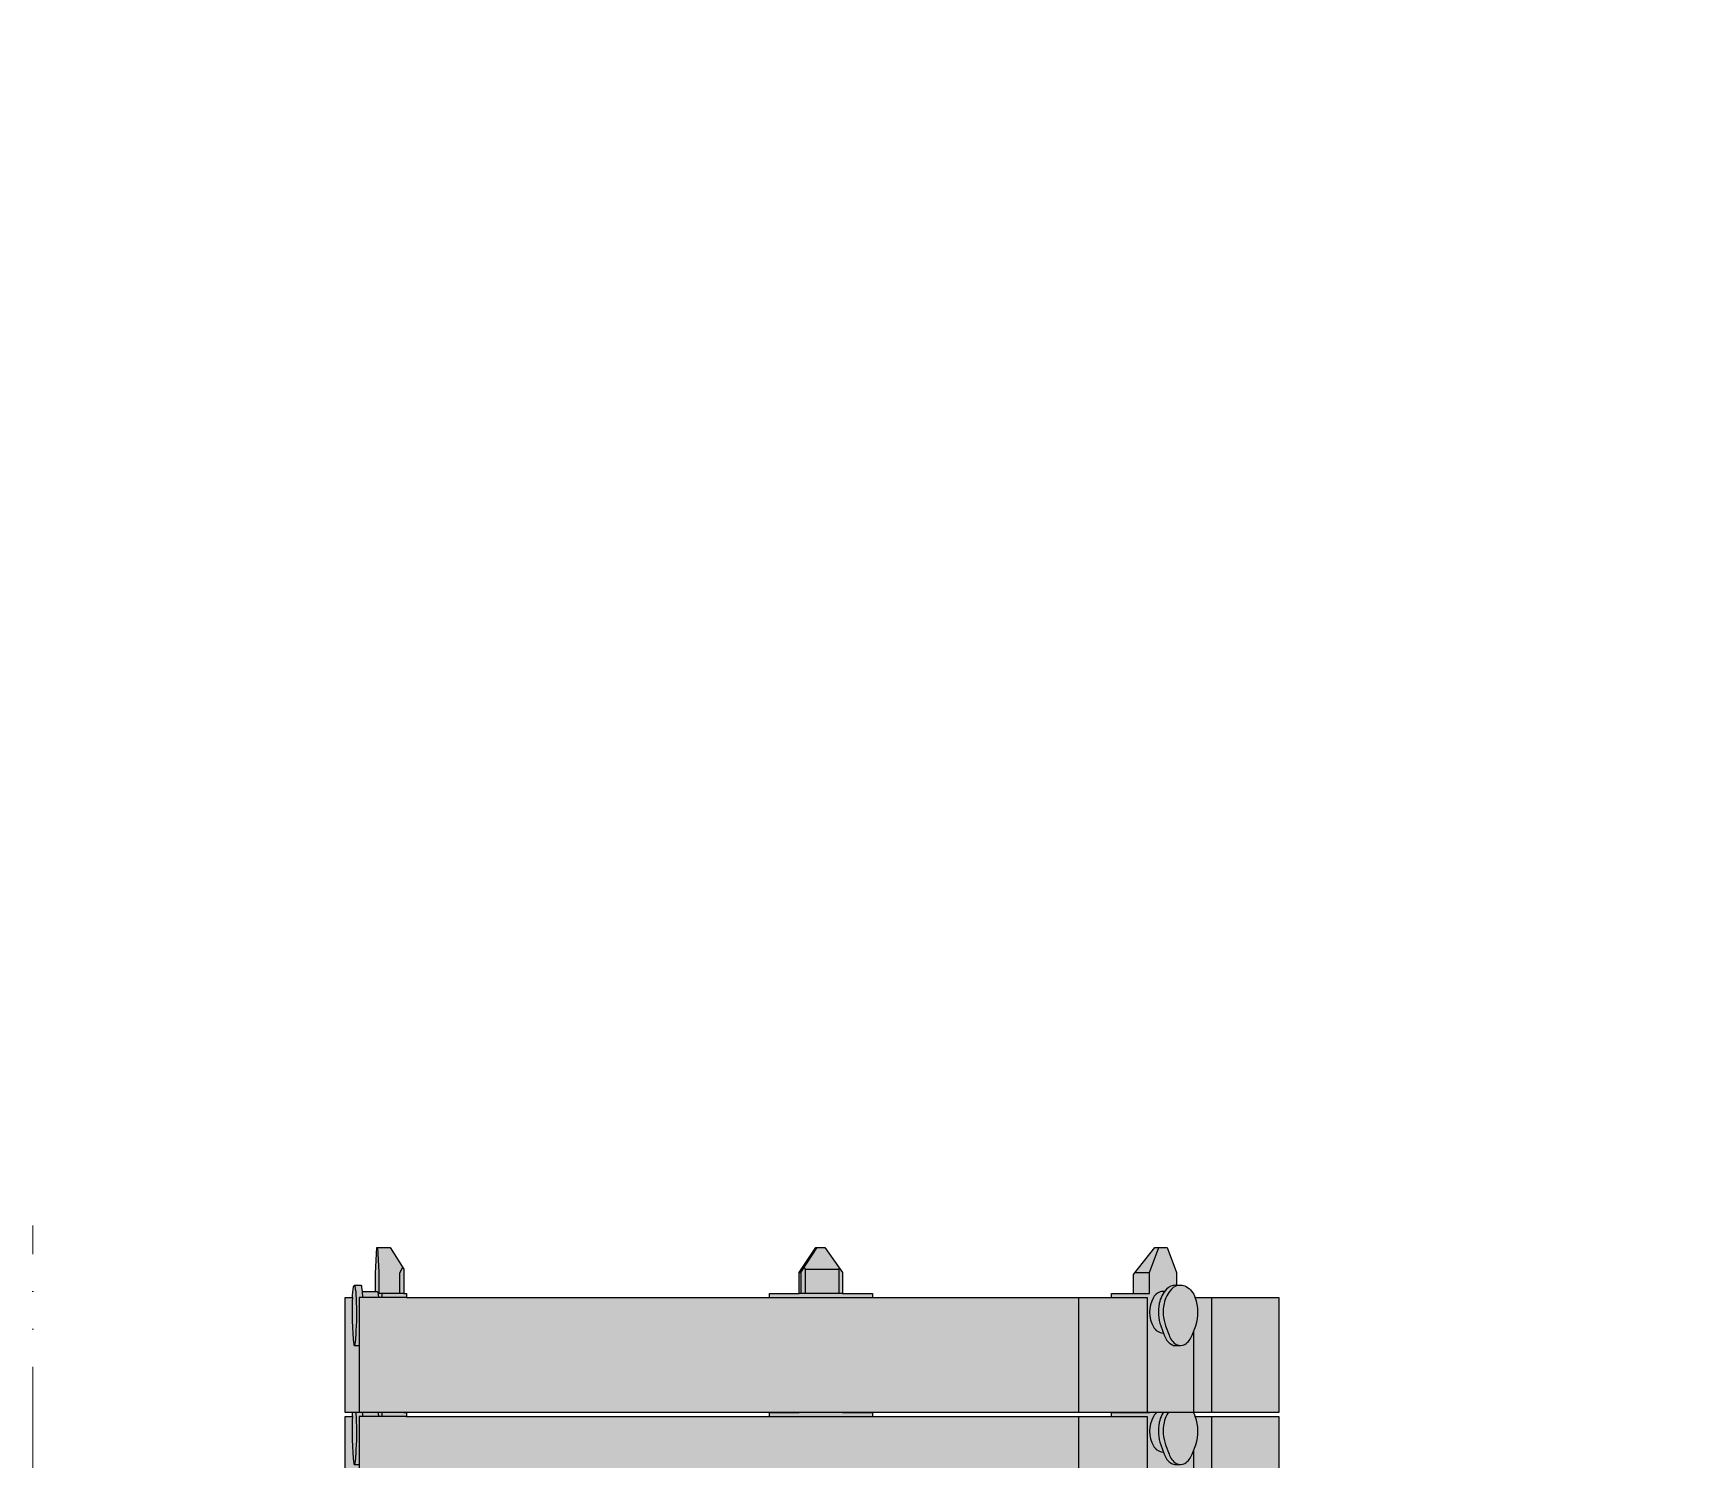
# Model space of a CAD drawing. Header units: millimetres. Extents: x -7030 to 16345, y -20200 to 18377.
# Drawn here: x -5000 to -1054, y 6640 to 10056 of the extents above; entities that cross this region are included whole.
import ezdxf
from ezdxf.enums import TextEntityAlignment as Align

# ---------------------------------------------------------------- set-up
doc = ezdxf.new("R2010")
doc.units = ezdxf.units.MM
doc.set_wipeout_variables(frame=1)
doc.linetypes.add('ACAD_ISO05W100', pattern=[33, 24, -3, 0, -3, 0, -3])
doc.layers.add('Техника Кран LTM 1450-8.1', color=250, linetype='Continuous')
doc.layers.add('Техника Кран LTM 1450-8.1 Штрих', color=7, linetype='Continuous', true_color=0xffd452)
doc.styles.add('arial', font='arial.ttf')

# ---------------------------------------------------------------- blocks, each defined once
blk = doc.blocks.new('LTM 1450-8.1-20230520.202217')
at = {"color": 0, "linetype": 'ByBlock', "lineweight": -2, "ltscale": 30, "transparency": 16777216}
blk.add_wipeout([(-11186, 205.1), (-11186, 214), (-11167.4, 232.6), (-11156.8, 237), (-10886.1, 237), (-10874.6, 232.6), (-10856, 214), (-10856, 205), (-10771, 205), (-10771, 201.8), (-8170, 201.8), (-8170, 261.3), (-8090, 261.3), (-8089.9, 204.1), (-5900, 203.4), (-5900, 214), (-5881.4, 232.6), (-5870.8, 237), (-5600.1, 237), (-5588.6, 232.6), (-5570, 214), (-5570, 206.3), (-4870, 206.3), (-4870, 261.3), (-4790, 261.3), (-4790, 207), (-3373, 206.5), (-3373, 214), (-3354.4, 232.6), (-3343.8, 237), (-3074.3, 237), (-3061.6, 232.6), (-3043, 214), (-3043, 208.5), (-1300, 208.5), (-1300, 235), (-1290, 245), (-1250, 245), (-1246, 241), (-1246, 258), (-1240, 258), (-1240, 263), (-1228, 263), (-1228, 258), (-1222, 258), (-1222, 211), (-300, 211), (-300, 219), (-288, 219), (-288, 205), (-1.8, 205), (-1.8, 205), (61.3, 195.6), (118.5, 167.3), (164.2, 122.7), (194, 66.2), (205, 3.4), (196.1, -59.9), (186.4, -85.4), (-443.1, -1300), (-7356.1, -1300), (-7356.1, -1300), (-7330.7, -1345.4), (-7324.2, -1397.1), (-7337.4, -1447.4), (-7368.5, -1489.1), (-7413, -1516.2), (-7464.3, -1524.7), (-7506.2, -1516.9), (-7841.2, -1394.9), (-7842.6, -1398.7), (-8039.8, -1326.9), (-12885.9, -1326.9), (-12938.8, -1300), (-13293, -1300), (-13293, -1368.1), (-13293, -1368.1), (-13293.8, -1371.9), (-13295.9, -1375.2), (-13299.2, -1377.3), (-13303, -1378.1), (-13373, -1378.1), (-13373, -1378.1), (-13376.8, -1377.3), (-13380.1, -1375.2), (-13382.2, -1371.9), (-13383, -1368.1), (-13383, -1368.1), (-13383, -1300), (-14380, -1300), (-14380, -1330.3), (-14383, -1330.3), (-14383, -1424), (-14391, -1424), (-14391, -1419.8), (-14540, -1419.8), (-14540, -1405.8), (-14570, -1405.8), (-14570, -1376.7), (-14642.4, -1376.7), (-14642.4, -1376.7), (-14643.7, -1376.7), (-14645, -1376.6), (-14646.2, -1376.3), (-14647.5, -1375.9), (-14647.5, -1375.9), (-14660.4, -1371.9), (-14660.4, -1371.9), (-14663.3, -1370.8), (-14665.9, -1369.2), (-14668.2, -1367.1), (-14670, -1364.7), (-14670, -1364.7), (-14670, -1339.7), (-14670, -1339.7), (-14669.4, -1338.1), (-14668.4, -1336.6), (-14667.1, -1335.5), (-14665.6, -1334.7), (-14665.6, -1334.7), (-14645.7, -1328), (-14642.4, -1327.7), (-14565, -1327.7), (-14565, -646.3), (-14540, -646.3), (-14540, -445.8), (-14553, -445.8), (-14553, -206), (-14540, -206), (-14540, 27.5), (-14553, 27.5), (-14553, 218), (-14642.4, 218), (-14670, 222.4), (-14670, 231.6), (-14642.4, 236), (-14553, 236), (-14553, 261.6), (-14527, 261.6), (-14527, 278.5), (-14391, 278.5), (-14391, 345), (-14385, 345), (-14385, 318), (-14330, 318), (-14330, 318), (-14313.1, 315.9), (-14297.2, 309.6), (-14283.4, 299.5), (-14272.5, 286.3), (-14272.5, 286.3), (-14272.5, 286.3), (-14269.3, 282.4), (-14265.3, 279.5), (-14260.6, 277.6), (-14255.6, 277), (-14255.6, 277), (-14219.2, 277), (-14219.2, 277), (-14203.9, 274), (-14191, 265.3), (-14182.3, 252.4), (-14179.3, 237.1), (-14179.3, 237.1), (-14179.3, 213.5), (-14089.5, 213.5), (-14089.5, 200.9), (-12252, 200.5), (-12252, 205), (-12105, 205), (-12105, 214), (-12086.4, 232.6), (-12077, 236.9), (-11805.1, 237), (-11793.6, 232.6), (-11775, 214), (-11775, 205), (-11470, 205.1), (-11470, 243.9), (-11390, 243.9), (-11390, 205.1)], dxfattribs=at)
blk = doc.blocks.new('LTM 1450-8.1-20230521.16381601')
at = {"color": 0, "linetype": 'ByBlock', "lineweight": -2, "ltscale": 30, "transparency": 16777216}
blk.add_wipeout([(0, 0), (-2236.7, 0), (-2236.7, 560), (-2219.5, 560), (-2219.5, 560), (-2219.2, 566.6), (-2218.6, 573.2), (-2217.7, 579.7), (-2216.7, 586.2), (-2216.7, 586.2), (-2216.7, 586.2), (-2216.4, 587.3), (-2216, 588.3), (-2215.5, 589.2), (-2214.8, 590), (-2199.8, 590), (-2199.8, 590), (-2198.9, 588.8), (-2198.3, 587.5), (-2197.8, 586.1), (-2197.6, 584.7), (-2196.2, 575), (-2164.3, 575), (-2164.3, 618.9), (-2160.8, 680), (-2129.3, 680), (-2096.7, 628), (-2096.7, 570), (-2089.7, 570), (-2089.7, 560), (-1220.3, 560), (-1220.3, 570), (-1149.5, 570), (-1149.5, 620), (-1109.3, 680), (-1087.6, 680), (-1045.5, 620), (-1045.5, 570), (-973.9, 570), (-973.9, 560), (-401.4, 560), (-401.4, 570), (-348.1, 570), (-348.1, 615.4), (-297.2, 680), (-267.8, 680), (-245.5, 620), (-245.5, 590), (-235.5, 590), (-235.5, 590), (-232.1, 589.8), (-228.8, 589.1), (-225.6, 588.2), (-222.5, 586.8), (-222.5, 586.8), (-215.3, 581.7), (-209.1, 575.3), (-204, 568), (-200.3, 560), (-200.3, 560), (0, 560)], dxfattribs=at)
at = {"layer": 'Техника Кран LTM 1450-8.1 Штрих', "ltscale": 30, "true_color": 0xadadad, "transparency": 16777216}
h = blk.add_hatch(color=253, dxfattribs=at)
h.dxf.hatch_style = 1
h.paths.add_polyline_path([(-2105.8, 618.9), (-2099.4, 632.3), (-2129.3, 680), (-2159.1, 680), (-2155.7, 620.9), (-2155.6, 570), (-2105.8, 570)])
h.paths.add_polyline_path([(-2105.8, 570), (-2096.7, 570), (-2096.7, 628), (-2099.4, 632.3), (-2105.8, 618.9)])
h.paths.add_polyline_path([(-2089.7, 560), (-2089.7, 570), (-2096.7, 570), (-2149.4, 570), (-2149.4, 560)])
h.paths.add_polyline_path([(-2155.7, 620.9), (-2159.1, 680), (-2160.8, 680), (-2164.3, 618.9), (-2164.3, 575), (-2160, 575, -0.113251), (-2157.7, 567.8), (-2156.9, 560), (-2149.4, 560), (-2149.4, 570), (-2155.6, 570)])
h.paths.add_polyline_path([(-2196.2, 575), (-2195.1, 560), (-2156.9, 560), (-2157.7, 567.8, 0.113251), (-2160, 575), (-2164.3, 575)])
h.paths.add_polyline_path([(-2219.5, 560), (-2236.7, 560), (-2236.7, 0), (-2203.4, 0), (-2203.4, 445), (-2214.7, 445, -0.278754), (-2215.2, 445.3, -0.062818), (-2216.4, 448.7, -0.029589), (-2218.5, 470), (-2219.7, 492.5, -0.024854)])
h.paths.add_polyline_path([(-2210, 558.7, 0.041252), (-2213.2, 588.1, 0.251241), (-2214.8, 590, 0.165556), (-2216.7, 586.2, 0.035106), (-2219.5, 560, 0.024854), (-2219.7, 492.5), (-2218.5, 470, 0.029589), (-2216.4, 448.7, 0.062818), (-2215.2, 445.3, 0.590456), (-2214.3, 445.3, 0.072031), (-2213.1, 448.7, 0.030201), (-2211, 470, 0.028894)])
h = blk.add_hatch(color=253, dxfattribs=at)
h.dxf.hatch_style = 1
h.paths.add_polyline_path([(-973.9, 570), (-1045.5, 570), (-1149.5, 570), (-1220.3, 570), (-1220.3, 560), (-973.9, 560)])
h.paths.add_polyline_path([(-1145.2, 620), (-1149.5, 620), (-1149.5, 570), (-1145.2, 570)])
h.paths.add_polyline_path([(-1134.3, 628), (-1137.1, 632.5), (-1145.2, 620), (-1145.2, 570), (-1134.3, 570)])
h.paths.add_polyline_path([(-1054.6, 628), (-1134.3, 628), (-1134.3, 570), (-1054.6, 570)], flags=17)
h.paths.add_polyline_path([(-1045.5, 620), (-1087.6, 680), (-1106.6, 680), (-1137.1, 632.5), (-1134.3, 628), (-1054.6, 628), (-1054.6, 570), (-1045.5, 570)])
at = {"layer": 'Техника Кран LTM 1450-8.1 Штрих', "ltscale": 30, "true_color": 0x848484, "transparency": 16777216}
h = blk.add_hatch(color=252, dxfattribs=at)
h.dxf.hatch_style = 1
h.paths.add_polyline_path([(-203.7, 480.7), (-207.7, 470, -0.160825), (-225.2, 447.7, -0.12584), (-235.6, 445), (-247, 445, -0.127092), (-257.5, 447.7, -0.184352), (-274.8, 470), (-276.7, 475), (-277.6, 475, -0.260253), (-300.6, 489.9, -0.263176), (-300.6, 560.1, -0.25962), (-277.6, 575), (-273.5, 575, -0.023649), (-269.2, 580, -0.202325), (-247, 590), (-245.5, 590), (-245.5, 620), (-267.8, 680), (-287.5, 680), (-309.8, 620), (-309.8, 570), (-348.1, 570), (-401.4, 570), (-401.4, 560), (-316, 560), (-316, 0), (-203.7, 0)])
at = {"layer": 'Техника Кран LTM 1450-8.1 Штрих', "ltscale": 30, "true_color": 0xadadad, "transparency": 16777216}
h = blk.add_hatch(color=253, dxfattribs=at)
h.dxf.hatch_style = 1
h.paths.add_polyline_path([(-309.8, 620), (-344.4, 620), (-348.1, 615.4), (-348.1, 570), (-309.8, 570)])
h.paths.add_polyline_path([(-287.5, 680), (-297.2, 680), (-344.4, 620), (-309.8, 620)])
h = blk.add_hatch(color=253, dxfattribs=at)
h.dxf.hatch_style = 1
h.paths.add_polyline_path([(-2197.6, 584.7, 0.176236), (-2199.8, 590), (-2214.8, 590, -0.253891), (-2213.2, 588.1, -0.041216), (-2210, 558.7, -0.028894), (-2211, 470, -0.030201), (-2213.1, 448.7, -0.071254), (-2214.3, 445.3, -0.286543), (-2214.7, 445), (-2203.4, 445), (-2203.4, 560), (-2195.1, 560), (-2196.2, 575)])
at = {"layer": 'Техника Кран LTM 1450-8.1 Штрих', "ltscale": 30, "transparency": 16777216}
h = blk.add_hatch(color=256, dxfattribs=at)
h.dxf.hatch_style = 1
h.set_gradient(color1=(173, 173, 173), color2=(214, 214, 214), tint=1, name='CYLINDER')
h.paths.add_polyline_path([(-480.1, 560), (-973.9, 560), (-1220.3, 560), (-2089.7, 560), (-2203.4, 560), (-2203.4, 0), (-480.1, 0)])
at = {"layer": 'Техника Кран LTM 1450-8.1 Штрих', "ltscale": 30, "true_color": 0xadadad, "transparency": 16777216}
h = blk.add_hatch(color=253, dxfattribs=at)
h.dxf.hatch_style = 1
h.paths.add_polyline_path([(-316, 560), (-401.4, 560), (-480.1, 560), (-480.1, 0), (-316, 0)])
h.paths.add_polyline_path([(-161.4, 0), (0, 0), (0, 560), (-161.4, 560)])
h = blk.add_hatch(color=253, dxfattribs=at)
h.dxf.hatch_style = 1
h.paths.add_polyline_path([(-200.3, 560, 0.173676), (-222.5, 586.8, 0.112953), (-235.5, 590, 0.19791), (-257.3, 580.4, 0.143151), (-275.3, 545.7, 0.135619), (-271.7, 492.5), (-263.3, 470, 0.184352), (-246, 447.7, 0.255731), (-225.2, 447.7, 0.160825), (-207.7, 470), (-199.3, 492.5, 0.174234)])
h.paths.add_polyline_path([(-275.3, 545.7, -0.141204), (-257.7, 580, -0.202325), (-235.5, 590), (-245.5, 590), (-247, 590, 0.19791), (-268.8, 580.4, 0.143151), (-286.7, 545.7, 0.135619), (-283.2, 492.5), (-274.8, 470, 0.184352), (-257.5, 447.7, 0.127092), (-247, 445), (-235.6, 445, -0.12584), (-246, 447.7, -0.184352), (-263.3, 470), (-271.7, 492.5, -0.135619)])
h.paths.add_polyline_path([(-286.7, 545.7, -0.117164), (-273.5, 575), (-277.6, 575, 0.25962), (-300.6, 560.1, 0.263176), (-300.6, 489.9, 0.260253), (-277.6, 475), (-276.7, 475), (-283.2, 492.5, -0.135619)])
at = {"layer": 'Техника Кран LTM 1450-8.1 Штрих', "ltscale": 30, "true_color": 0x848484, "transparency": 16777216}
h = blk.add_hatch(color=252, dxfattribs=at)
h.dxf.hatch_style = 1
h.paths.add_polyline_path([(-161.4, 560), (-200.3, 560, -0.174234), (-199.3, 492.5), (-203.7, 480.7), (-203.7, 0), (-161.4, 0)])
at = {"color": 0, "linetype": 'ByBlock', "lineweight": -2, "ltscale": 30, "transparency": 16777216}
blk.add_line((-2214.8, 445), (-2203.4, 445), dxfattribs=at)
for points in [[(0, 560), (0, 0), (-2236.7, 0), (-2236.7, 560), (-2219.5, 560, -0.035106), (-2216.7, 586.2, -0.165556), (-2214.8, 590), (-2199.8, 590, -0.176236), (-2197.6, 584.7), (-2196.2, 575), (-2164.3, 575), (-2164.3, 618.9), (-2160.8, 680), (-2129.3, 680), (-2096.7, 628), (-2096.7, 570), (-2089.7, 570), (-2089.7, 560), (-1220.3, 560), (-1220.3, 570), (-1149.5, 570), (-1149.5, 620), (-1109.3, 680), (-1087.6, 680), (-1045.5, 620), (-1045.5, 570), (-973.9, 570), (-973.9, 560), (-401.4, 560), (-401.4, 570), (-348.1, 570), (-348.1, 615.4), (-297.2, 680), (-267.8, 680), (-245.5, 620), (-245.5, 590), (-235.5, 590, -0.112953), (-222.5, 586.8, -0.173676), (-200.3, 560), (0, 560)], [(-2219.5, 560, 0.024854), (-2219.7, 492.5), (-2218.5, 470, 0.029589), (-2216.4, 448.7, 0.062818), (-2215.2, 445.3, 0.590456), (-2214.3, 445.3, 0.072031), (-2213.1, 448.7, 0.030201), (-2211, 470, 0.028894), (-2210, 558.7, 0.041252), (-2213.2, 588.1, 0.251241), (-2214.8, 590)], [(-2164.3, 575), (-2160, 575, -0.113251), (-2157.7, 567.8), (-2156.9, 560)], [(-273.7, 575), (-277.6, 575, 0.25962), (-300.6, 560.1, 0.263176), (-300.6, 489.9, 0.260253), (-277.6, 475), (-276.7, 475)], [(-245.5, 590), (-247, 590, 0.202325), (-269.2, 580, 0.141204), (-286.7, 545.7, 0.135619), (-283.2, 492.5), (-274.8, 470, 0.184352), (-257.5, 447.7, 0.127092), (-247, 445), (-235.6, 445)], [(-235.5, 590, 0.202325), (-257.7, 580, 0.141204), (-275.3, 545.7, 0.135619), (-271.7, 492.5), (-263.3, 470, 0.184352), (-246, 447.7, 0.255731), (-225.2, 447.7, 0.160825), (-207.7, 470), (-199.3, 492.5, 0.174234), (-200.3, 560)]]:
    blk.add_lwpolyline(points, format="xyb", dxfattribs=at)
for points in [[(-2096.7, 570), (-2155.6, 570), (-2155.7, 620.9), (-2159.1, 680)], [(-1145.2, 620), (-1106.6, 680)], [(-348.1, 570), (-309.8, 570), (-309.8, 620), (-287.5, 680)], [(-2105.8, 570), (-2105.8, 618.9), (-2099.4, 632.3)], [(-1134.3, 570), (-1134.3, 628), (-1137.2, 632.7)], [(-1149.5, 620), (-1145.2, 620), (-1145.2, 570)], [(-1134.3, 628), (-1054.6, 628), (-1053.4, 630.4)], [(-1054.6, 628), (-1054.6, 570)], [(-344.4, 620), (-309.8, 620)], [(-2089.7, 560), (-2203.4, 560), (-2203.4, 0)], [(-2196.2, 575), (-2195.1, 560)], [(-2149.4, 570), (-2149.4, 560)], [(-1220.3, 560), (-973.9, 560)], [(-1045.5, 570), (-1149.5, 570)], [(-480.1, 560), (-480.1, 0)], [(-401.4, 560), (-316, 560), (-316, 0)], [(-161.4, 560), (-161.4, 0)], [(-203.7, 0), (-203.7, 480.7)]]:
    blk.add_lwpolyline(points, dxfattribs=at)
blk = doc.blocks.new('LTM 1450-8.1-20230521.164503')
at = {"color": 0, "linetype": 'ByBlock', "lineweight": -2, "ltscale": 30, "transparency": 16777216}
blk.add_wipeout([(0, 0), (-2236.7, 0), (-2236.7, 275), (-2219.5, 275), (-2219.5, 275), (-2219.2, 281.6), (-2218.6, 288.2), (-2217.7, 294.7), (-2216.7, 301.2), (-2216.7, 301.2), (-2216.7, 301.2), (-2216.4, 302.3), (-2216, 303.3), (-2215.5, 304.2), (-2214.8, 305), (-2199.8, 305), (-2199.8, 305), (-2198.9, 303.8), (-2198.3, 302.5), (-2197.8, 301.1), (-2197.6, 299.7), (-2196.2, 290), (-2164.3, 290), (-2164.3, 333.9), (-2160.8, 395), (-2129.3, 395), (-2096.7, 343), (-2096.7, 285), (-2089.7, 285), (-2089.7, 275), (-1220.3, 275), (-1220.3, 285), (-1149.5, 285), (-1149.5, 335), (-1109.3, 395), (-1087.6, 395), (-1045.5, 335), (-1045.5, 285), (-973.9, 285), (-973.9, 275), (-401.4, 275), (-401.4, 285), (-348.1, 285), (-348.1, 330.4), (-297.2, 395), (-267.8, 395), (-245.5, 335), (-245.5, 305), (-235.5, 305), (-235.5, 305), (-232.1, 304.8), (-228.8, 304.1), (-225.6, 303.2), (-222.5, 301.8), (-222.5, 301.8), (-215.3, 296.7), (-209.1, 290.3), (-204, 283), (-200.3, 275), (-200.3, 275), (0, 275)], dxfattribs=at)
at = {"layer": 'Техника Кран LTM 1450-8.1 Штрих', "ltscale": 30, "true_color": 0xadadad, "transparency": 16777216}
h = blk.add_hatch(color=253, dxfattribs=at)
h.dxf.hatch_style = 1
h.paths.add_polyline_path([(-2105.8, 333.9), (-2099.4, 347.3), (-2129.3, 395), (-2159.1, 395), (-2155.7, 335.9), (-2155.6, 285), (-2105.8, 285)])
h.paths.add_polyline_path([(-2105.8, 285), (-2096.7, 285), (-2096.7, 343), (-2099.4, 347.3), (-2105.8, 333.9)])
h.paths.add_polyline_path([(-2089.7, 275), (-2089.7, 285), (-2096.7, 285), (-2149.4, 285), (-2149.4, 275)])
h.paths.add_polyline_path([(-2155.7, 335.9), (-2159.1, 395), (-2160.8, 395), (-2164.3, 333.9), (-2164.3, 290), (-2160, 290, -0.113251), (-2157.7, 282.8), (-2156.9, 275), (-2149.4, 275), (-2149.4, 285), (-2155.6, 285)])
h.paths.add_polyline_path([(-2196.2, 290), (-2195.1, 275), (-2156.9, 275), (-2157.7, 282.8, 0.113251), (-2160, 290), (-2164.3, 290)])
h.paths.add_polyline_path([(-2219.5, 275), (-2236.7, 275), (-2236.7, 0), (-2203.4, 0), (-2203.4, 160), (-2215.1, 160, -0.068403), (-2216.4, 163.7, -0.029589), (-2218.5, 185), (-2219.7, 207.5, -0.024854)])
h.paths.add_polyline_path([(-2210, 273.7, 0.041252), (-2213.2, 303.1, 0.251241), (-2214.8, 305, 0.143274), (-2216.6, 301.8, 0.03587), (-2219.5, 275, 0.024854), (-2219.7, 207.5), (-2218.5, 185, 0.029589), (-2216.4, 163.7, 0.062818), (-2215.2, 160.3, 0.590456), (-2214.3, 160.3, 0.072031), (-2213.1, 163.7, 0.030201), (-2211, 185, 0.028894)])
h = blk.add_hatch(color=253, dxfattribs=at)
h.dxf.hatch_style = 1
h.paths.add_polyline_path([(-973.9, 285), (-1045.5, 285), (-1149.5, 285), (-1220.3, 285), (-1220.3, 275), (-973.9, 275)])
h.paths.add_polyline_path([(-1145.2, 335), (-1149.5, 335), (-1149.5, 285), (-1145.2, 285)])
h.paths.add_polyline_path([(-1134.3, 343), (-1137.1, 347.5), (-1145.2, 335), (-1145.2, 285), (-1134.3, 285)])
h.paths.add_polyline_path([(-1054.6, 343), (-1134.3, 343), (-1134.3, 285), (-1054.6, 285)], flags=17)
h.paths.add_polyline_path([(-1045.5, 335), (-1087.6, 395), (-1106.6, 395), (-1137.1, 347.5), (-1134.3, 343), (-1054.6, 343), (-1054.6, 285), (-1045.5, 285)])
at = {"layer": 'Техника Кран LTM 1450-8.1 Штрих', "ltscale": 30, "true_color": 0x848484, "transparency": 16777216}
h = blk.add_hatch(color=252, dxfattribs=at)
h.dxf.hatch_style = 1
h.paths.add_polyline_path([(-316, 0), (-203.7, 0), (-203.7, 195.7), (-207.7, 185, -0.160825), (-225.2, 162.7, -0.12584), (-235.6, 160), (-247, 160, -0.127092), (-257.5, 162.7, -0.184352), (-274.8, 185), (-276.7, 190, -0.269514), (-300.6, 204.9, -0.263176), (-300.6, 275.1, -0.25962), (-277.6, 290), (-273.5, 290, -0.023649), (-269.2, 295, -0.202325), (-247, 305), (-245.5, 305), (-245.5, 335), (-267.8, 395), (-287.5, 395), (-309.8, 335), (-309.8, 285), (-348.1, 285), (-401.4, 285), (-401.4, 275), (-316, 275)])
at = {"layer": 'Техника Кран LTM 1450-8.1 Штрих', "ltscale": 30, "true_color": 0xadadad, "transparency": 16777216}
h = blk.add_hatch(color=253, dxfattribs=at)
h.dxf.hatch_style = 1
h.paths.add_polyline_path([(-348.1, 285), (-309.8, 285), (-309.8, 335), (-344.4, 335), (-348.1, 330.4)])
h.paths.add_polyline_path([(-344.4, 335), (-309.8, 335), (-287.5, 395), (-297.2, 395)])
h = blk.add_hatch(color=253, dxfattribs=at)
h.dxf.hatch_style = 1
h.paths.add_polyline_path([(-2197.6, 299.7, 0.176236), (-2199.8, 305), (-2214.8, 305, -0.253891), (-2213.2, 303.1, -0.041216), (-2210, 273.7, -0.028894), (-2211, 185, -0.030201), (-2213.1, 163.7, -0.071254), (-2214.3, 160.3, -0.286543), (-2214.7, 160), (-2203.4, 160), (-2203.4, 275), (-2195.1, 275), (-2196.2, 290)])
h = blk.add_hatch(color=253, dxfattribs=at)
h.dxf.hatch_style = 1
h.paths.add_polyline_path([(-200.3, 275, 0.173676), (-222.5, 301.8, 0.112953), (-235.5, 305, 0.19791), (-257.3, 295.4, 0.143151), (-275.3, 260.7, 0.135619), (-271.7, 207.5), (-263.3, 185, 0.184352), (-246, 162.7, 0.255731), (-225.2, 162.7, 0.160825), (-207.7, 185), (-199.3, 207.5, 0.174234)])
h.paths.add_polyline_path([(-275.3, 260.7, -0.141204), (-257.7, 295, -0.202325), (-235.5, 305), (-245.5, 305), (-247, 305, 0.19791), (-268.8, 295.4, 0.143151), (-286.7, 260.7, 0.135619), (-283.2, 207.5), (-274.8, 185, 0.184352), (-257.5, 162.7, 0.127092), (-247, 160), (-235.6, 160, -0.12584), (-246, 162.7, -0.184352), (-263.3, 185), (-271.7, 207.5, -0.135619)])
h.paths.add_polyline_path([(-286.7, 260.7, -0.117164), (-273.5, 290), (-277.6, 290, 0.25962), (-300.6, 275.1, 0.263176), (-300.6, 204.9, 0.260253), (-277.6, 190), (-276.7, 190), (-283.2, 207.5, -0.135619)])
at = {"layer": 'Техника Кран LTM 1450-8.1 Штрих', "ltscale": 30, "transparency": 16777216}
h = blk.add_hatch(color=256, dxfattribs=at)
h.dxf.hatch_style = 1
h.set_gradient(color1=(173, 173, 173), color2=(214, 214, 214), tint=1, name='CYLINDER')
h.paths.add_polyline_path([(-480.1, 0), (-480.1, 275), (-973.9, 275), (-1220.3, 275), (-2089.7, 275), (-2203.4, 275), (-2203.4, 0)])
at = {"layer": 'Техника Кран LTM 1450-8.1 Штрих', "ltscale": 30, "true_color": 0xadadad, "transparency": 16777216}
h = blk.add_hatch(color=253, dxfattribs=at)
h.dxf.hatch_style = 1
h.paths.add_polyline_path([(-316, 275), (-401.4, 275), (-480.1, 275), (-480.1, 0), (-316, 0)])
h.paths.add_polyline_path([(-161.4, 0), (0, 0), (0, 275), (-161.4, 275)])
at = {"layer": 'Техника Кран LTM 1450-8.1 Штрих', "ltscale": 30, "true_color": 0x848484, "transparency": 16777216}
h = blk.add_hatch(color=252, dxfattribs=at)
h.dxf.hatch_style = 1
h.paths.add_polyline_path([(-161.4, 275), (-200.3, 275, -0.174234), (-199.3, 207.5), (-203.7, 195.7), (-203.7, 0), (-161.4, 0)])
at = {"color": 0, "linetype": 'ByBlock', "lineweight": -2, "ltscale": 30, "transparency": 16777216}
blk.add_line((-2214.8, 160), (-2203.4, 160), dxfattribs=at)
for points in [[(0, 275), (0, 0), (-2236.7, 0), (-2236.7, 275), (-2219.5, 275, -0.035106), (-2216.7, 301.2, -0.165556), (-2214.8, 305), (-2199.8, 305, -0.176236), (-2197.6, 299.7), (-2196.2, 290), (-2164.3, 290), (-2164.3, 333.9), (-2160.8, 395), (-2129.3, 395), (-2096.7, 343), (-2096.7, 285), (-2089.7, 285), (-2089.7, 275), (-1220.3, 275), (-1220.3, 285), (-1149.5, 285), (-1149.5, 335), (-1109.3, 395), (-1087.6, 395), (-1045.5, 335), (-1045.5, 285), (-973.9, 285), (-973.9, 275), (-401.4, 275), (-401.4, 285), (-348.1, 285), (-348.1, 330.4), (-297.2, 395), (-267.8, 395), (-245.5, 335), (-245.5, 305), (-235.5, 305, -0.112953), (-222.5, 301.8, -0.173676), (-200.3, 275), (0, 275)], [(-2219.5, 275, 0.024854), (-2219.7, 207.5), (-2218.5, 185, 0.029589), (-2216.4, 163.7, 0.062818), (-2215.2, 160.3, 0.590456), (-2214.3, 160.3, 0.072031), (-2213.1, 163.7, 0.030201), (-2211, 185, 0.028894), (-2210, 273.7, 0.041252), (-2213.2, 303.1, 0.251241), (-2214.8, 305)], [(-2164.3, 290), (-2160, 290, -0.113251), (-2157.7, 282.8), (-2156.9, 275)], [(-273.7, 290), (-277.6, 290, 0.25962), (-300.6, 275.1, 0.263176), (-300.6, 204.9, 0.260253), (-277.6, 190), (-276.7, 190)], [(-245.5, 305), (-247, 305, 0.202325), (-269.2, 295, 0.141204), (-286.7, 260.7, 0.135619), (-283.2, 207.5), (-274.8, 185, 0.184352), (-257.5, 162.7, 0.127092), (-247, 160), (-235.6, 160)], [(-235.5, 305, 0.202325), (-257.7, 295, 0.141204), (-275.3, 260.7, 0.135619), (-271.7, 207.5), (-263.3, 185, 0.184352), (-246, 162.7, 0.255731), (-225.2, 162.7, 0.160825), (-207.7, 185), (-199.3, 207.5, 0.174234), (-200.3, 275)]]:
    blk.add_lwpolyline(points, format="xyb", dxfattribs=at)
for points in [[(-2096.7, 285), (-2155.6, 285), (-2155.7, 335.9), (-2159.1, 395)], [(-1145.2, 335), (-1106.6, 395)], [(-348.1, 285), (-309.8, 285), (-309.8, 335), (-287.5, 395)], [(-2105.8, 285), (-2105.8, 333.9), (-2099.4, 347.3)], [(-1149.5, 335), (-1145.2, 335), (-1145.2, 285)], [(-1134.3, 285), (-1134.3, 343), (-1137.2, 347.7)], [(-1134.3, 343), (-1054.6, 343), (-1053.4, 345.4)], [(-1054.6, 343), (-1054.6, 285)], [(-344.4, 335), (-309.8, 335)], [(-2196.2, 290), (-2195.1, 275)], [(-2149.4, 285), (-2149.4, 275)], [(-1045.5, 285), (-1149.5, 285)], [(-2089.7, 275), (-2203.4, 275), (-2203.4, 0)], [(-1220.3, 275), (-973.9, 275)], [(-480.1, 275), (-480.1, 0)], [(-401.4, 275), (-316, 275), (-316, 0)], [(-161.4, 275), (-161.4, 0)], [(-203.7, 0), (-203.7, 195.7)]]:
    blk.add_lwpolyline(points, dxfattribs=at)
blk = doc.blocks.new('*U145')
at = {"layer": 'Defpoints', "color": 0, "linetype": 'ACAD_ISO05W100', "lineweight": 5, "ltscale": 30, "transparency": 16777216}
blk.add_lwpolyline([(-5000, 0), (-5000, 7000)], dxfattribs=at)
at = {"color": 0, "linetype": 'ByBlock', "lineweight": -2, "ltscale": 30, "transparency": 16777216, "xscale": -1, "rotation": 59.99999999999994}
blk.add_blockref('LTM 1450-8.1-20230520.202217', (-1385, 3740), dxfattribs=at)
at = {"color": 0, "linetype": 'ByBlock', "lineweight": -2, "ltscale": 30, "transparency": 16777216}
blk.add_blockref('LTM 1450-8.1-20230521.16381601', (-2015, 5982), dxfattribs=at)
blk.add_blockref('LTM 1450-8.1-20230521.164503', (-2015, 6552), dxfattribs=at)
at = {"layer": 'Defpoints', "color": 250, "linetype": 'ByBlock', "lineweight": -2, "transparency": 16777216, "style": 'arial', "width": 0.8}
blk.add_attdef('МАРКА', text='', height=250, rotation=60, dxfattribs=at).set_placement((5551.7, 14722), align=Align.MIDDLE_CENTER)

msp = doc.modelspace()

# ---------------------------------------------------------------- block references
at = {"layer": 'Техника Кран LTM 1450-8.1', "transparency": 16777216}
msp.add_blockref('*U145', (0, 200), dxfattribs=at)

doc.saveas('drawing.dxf')
